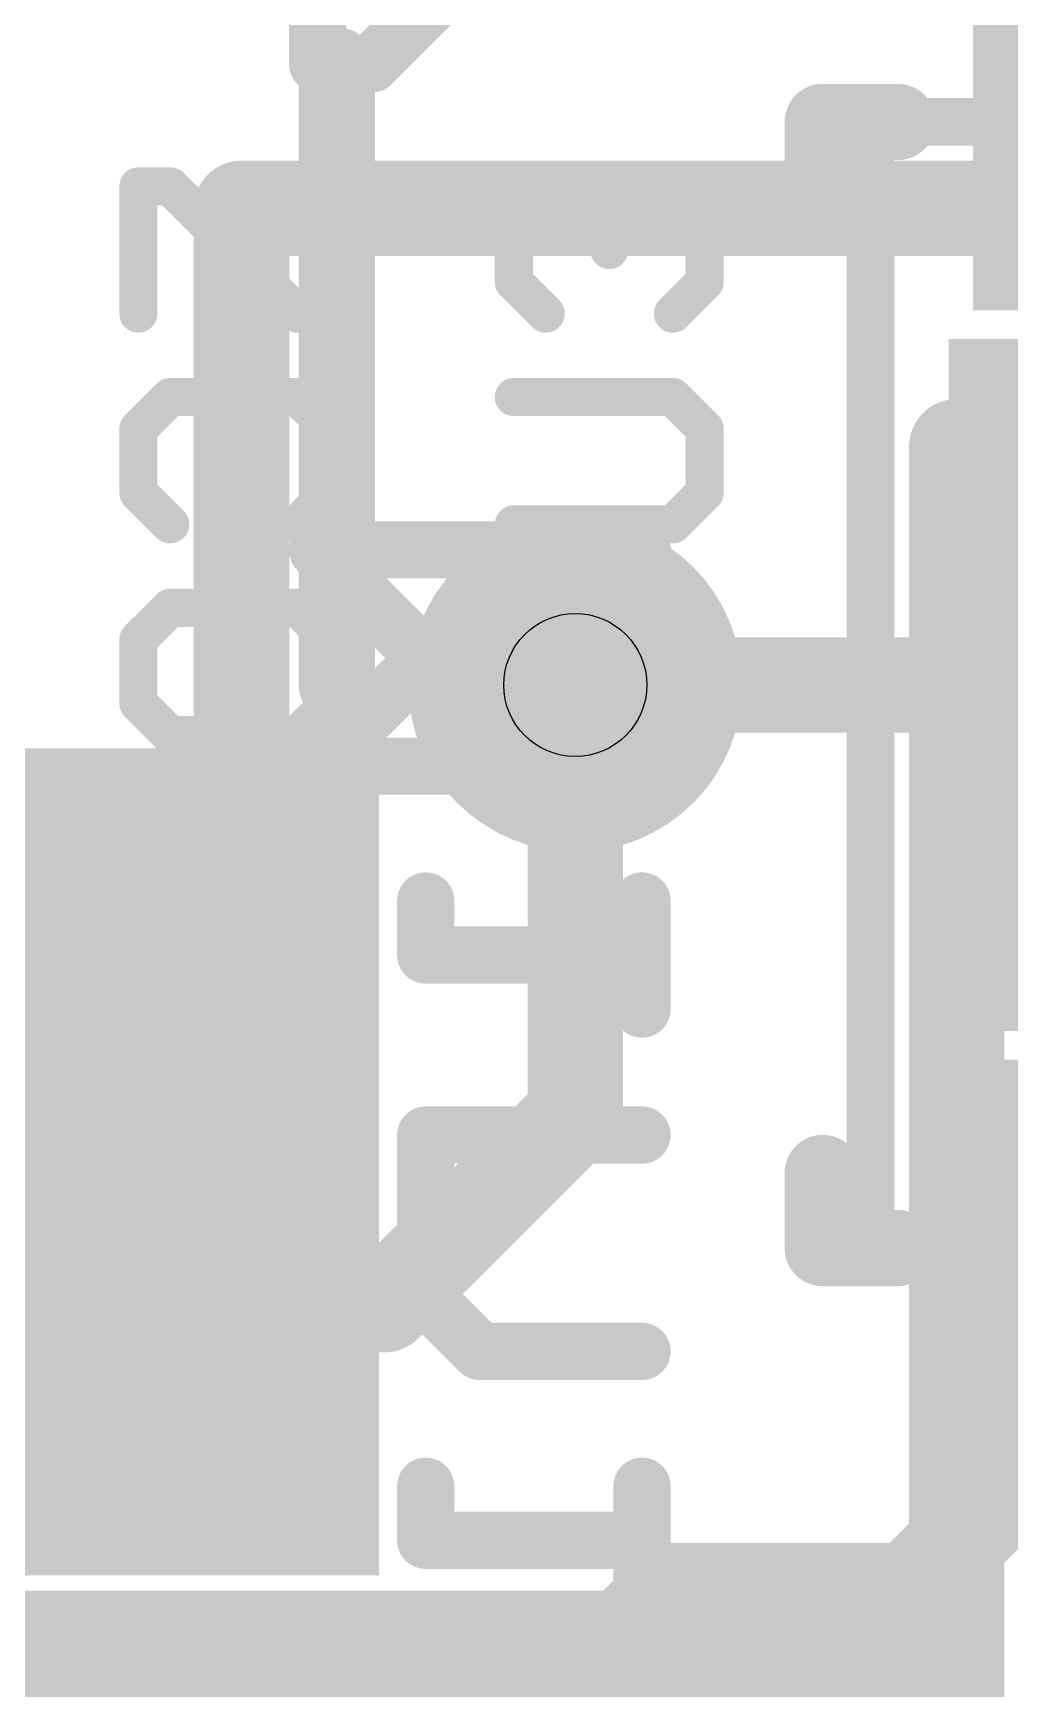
# Model space of a CAD drawing. Extents: x -26 to 81, y -15 to 33.
# Drawn here: x 8.97 to 11.572, y 16.375 to 20.787 of the extents above; entities that cross this region are included whole.
import ezdxf

# ---------------------------------------------------------------- set-up
doc = ezdxf.new("R2010")
doc.units = 0
for name, color, linetype in [('1', 12, 'CONTINUOUS'), ('16', 132, 'CONTINUOUS'), ('18', 110, 'CONTINUOUS'), ('21', 53, 'CONTINUOUS'), ('22', 53, 'CONTINUOUS'), ('25', 253, 'CONTINUOUS'), ('27', 253, 'CONTINUOUS'), ('29', 253, 'CONTINUOUS'), ('31', 253, 'CONTINUOUS'), ('44', 253, 'CONTINUOUS'), ('51', 53, 'CONTINUOUS')]:
    doc.layers.add(name, color=color, linetype=linetype)

# ---------------------------------------------------------------- blocks, each defined once
blk = doc.blocks.new('RECT')
blk.add_solid([(-0.5, -0.5), (0.5, -0.5), (-0.5, 0.5), (0.5, 0.5)])
blk = doc.blocks.new('ROUNDV')
at = {"const_width": 0.5}
blk.add_lwpolyline([(0, -0.25, 1), (0, 0.25, 1), (0, -0.25)], format="xyb", dxfattribs=at)

msp = doc.modelspace()

# ---------------------------------------------------------------- linework, layer by layer
at = {"layer": '1', "const_width": 0.254}
for points in [[(9.525, 17.145), (9.525, 20.32)], [(9.525, 20.32), (17.78, 20.32)], [(11.43, 16.256), (11.43, 19.685)], [(11.43, 19.685), (17.78, 19.685)], [(10.414, 19.05), (12.7, 19.05)], [(0, 17.145), (9.525, 17.145)], [(11.7, 17.034), (11.303, 16.637)], [(10.668, 16.637), (10.16, 16.129)], [(11.303, 16.637), (10.668, 16.637)], [(0, 16.256), (11.43, 16.256)]]:
    msp.add_lwpolyline(points, dxfattribs=at)
at = {"layer": '1', "const_width": 0.127}
for points in [[(9.5885, 20.32, 1), (9.4615, 20.32)], [(9.525, 20.3835, 1), (9.525, 20.2565)], [(11.4935, 19.685, 1), (11.3665, 19.685)], [(11.43, 19.7485, 1), (11.43, 19.6215)], [(10.414, 19.1135, 1), (10.414, 18.9865)], [(9.525, 17.0815, 1), (9.525, 17.2085)], [(9.4615, 17.145, 1), (9.5885, 17.145)], [(10.668, 16.7005, 1), (10.668, 16.5735)], [(10.7129, 16.5921, 1), (10.6231, 16.6819)], [(11.303, 16.5735, 1), (11.303, 16.7005)], [(11.2581, 16.6819, 1), (11.3479, 16.5921)], [(11.43, 16.1925, 1), (11.43, 16.3195)]]:
    msp.add_lwpolyline(points, format="xyb", dxfattribs=at)
at = {"layer": '16', "const_width": 0.254}
for points in [[(9.525, 18.415), (9.525, 20.32)], [(9.525, 20.32), (17.78, 20.32)], [(11.43, 16.51), (11.43, 19.685)], [(11.43, 19.685), (17.78, 19.685)], [(10.414, 19.05), (10.414, 17.907)], [(0, 18.415), (9.525, 18.415)], [(10.414, 17.907), (9.906, 17.399)], [(9.906, 17.399), (4.064, 17.399)], [(0, 16.51), (11.43, 16.51)]]:
    msp.add_lwpolyline(points, dxfattribs=at)
at = {"layer": '16', "const_width": 0.127}
for points in [[(9.5885, 20.32, 1), (9.4615, 20.32)], [(9.525, 20.3835, 1), (9.525, 20.2565)], [(11.4935, 19.685, 1), (11.3665, 19.685)], [(11.43, 19.7485, 1), (11.43, 19.6215)], [(10.4775, 19.05, 1), (10.3505, 19.05)], [(9.525, 18.3515, 1), (9.525, 18.4785)], [(9.4615, 18.415, 1), (9.5885, 18.415)], [(10.4589, 17.8621, 1), (10.3691, 17.9519)], [(10.3505, 17.907, 1), (10.4775, 17.907)], [(9.906, 17.3355, 1), (9.906, 17.4625)], [(9.8611, 17.4439, 1), (9.9509, 17.3541)], [(11.43, 16.4465, 1), (11.43, 16.5735)], [(11.3665, 16.51, 1), (11.4935, 16.51)]]:
    msp.add_lwpolyline(points, format="xyb", dxfattribs=at)
at = {"layer": '21', "const_width": 0.2032}
for points in [[(9.779, 19.05), (9.779, 20.701)], [(11.073, 20.55), (11.273, 20.55)], [(11.073, 20.55), (11.073, 20.35)], [(11.073, 17.55), (11.073, 17.75)], [(11.073, 17.55), (11.273, 17.55)]]:
    msp.add_lwpolyline(points, dxfattribs=at)
at = {"layer": '21', "const_width": 0.1016}
for points in [[(9.8298, 20.701, 1), (9.7282, 20.701)], [(11.073, 20.6008, 1), (11.073, 20.4992)], [(11.1238, 20.55, 1), (11.0222, 20.55)], [(11.273, 20.4992, 1), (11.273, 20.6008)], [(11.0222, 20.35, 1), (11.1238, 20.35)], [(9.7282, 19.05, 1), (9.8298, 19.05)], [(11.1238, 17.75, 1), (11.0222, 17.75)], [(11.073, 17.6008, 1), (11.073, 17.4992)], [(11.273, 17.4992, 1), (11.273, 17.6008)], [(11.0222, 17.55, 1), (11.1238, 17.55)]]:
    msp.add_lwpolyline(points, format="xyb", dxfattribs=at)
at = {"layer": '22', "const_width": 0.1524}
for points in [[(9.7275, 21.2812), (9.7275, 20.705)], [(9.8715, 20.705), (10.4477, 21.2812)], [(9.7275, 20.705), (9.8715, 20.705)], [(10.5918, 19.4102), (9.7275, 19.4102)], [(9.7275, 19.4102), (10.0156, 19.1221)], [(10.0156, 19.1221), (9.7275, 18.8339)], [(9.7275, 18.8339), (10.5918, 18.8339)], [(10.0156, 18.4747), (10.0156, 18.3306)], [(10.5918, 18.4747), (10.5918, 18.1865)], [(9.5834, 18.3306), (9.7275, 18.3306)], [(10.0156, 18.3306), (10.5918, 18.3306)], [(10.5918, 17.851), (10.0156, 17.851)], [(10.0156, 17.851), (10.0156, 17.4188)], [(10.0156, 17.4188), (10.1596, 17.2747)], [(10.1596, 17.2747), (10.5918, 17.2747)], [(10.0156, 16.9155), (10.0156, 16.7714)], [(10.5918, 16.9155), (10.5918, 16.6273)], [(9.5834, 16.7714), (9.7275, 16.7714)], [(10.0156, 16.7714), (10.5918, 16.7714)]]:
    msp.add_lwpolyline(points, dxfattribs=at)
at = {"layer": '22', "const_width": 0.0762}
for points in [[(9.7275, 20.7431, 1), (9.7275, 20.6669)], [(9.8715, 20.6669, 1), (9.8715, 20.7431)], [(9.6894, 20.705, 1), (9.7656, 20.705)], [(9.8446, 20.7319, 1), (9.8985, 20.678)], [(9.7544, 19.4371, 1), (9.7005, 19.3832)], [(9.7275, 19.4483, 1), (9.7275, 19.3721)], [(10.5918, 19.3721, 1), (10.5918, 19.4483)], [(10.0425, 19.0951, 1), (9.9886, 19.149)], [(9.9886, 19.0951, 1), (10.0425, 19.149)], [(9.7005, 18.8609, 1), (9.7544, 18.807)], [(9.7275, 18.872, 1), (9.7275, 18.7958)], [(10.5918, 18.7958, 1), (10.5918, 18.872)], [(10.0537, 18.4747, 1), (9.9775, 18.4747)], [(10.6299, 18.4747, 1), (10.5537, 18.4747)], [(9.5834, 18.3687, 1), (9.5834, 18.2925)], [(9.7275, 18.2925, 1), (9.7275, 18.3687)], [(10.0156, 18.3687, 1), (10.0156, 18.2925)], [(10.5918, 18.2925, 1), (10.5918, 18.3687)], [(9.9775, 18.3306, 1), (10.0537, 18.3306)], [(10.5537, 18.1865, 1), (10.6299, 18.1865)], [(10.0156, 17.8891, 1), (10.0156, 17.8129)], [(10.0537, 17.851, 1), (9.9775, 17.851)], [(10.5918, 17.8129, 1), (10.5918, 17.8891)], [(10.0425, 17.4457, 1), (9.9886, 17.3919)], [(9.9775, 17.4188, 1), (10.0537, 17.4188)], [(10.1596, 17.3128, 1), (10.1596, 17.2366)], [(10.1327, 17.2478, 1), (10.1866, 17.3017)], [(10.5918, 17.2366, 1), (10.5918, 17.3128)], [(10.0537, 16.9155, 1), (9.9775, 16.9155)], [(10.6299, 16.9155, 1), (10.5537, 16.9155)], [(9.5834, 16.8095, 1), (9.5834, 16.7333)], [(9.7275, 16.7333, 1), (9.7275, 16.8095)], [(10.0156, 16.8095, 1), (10.0156, 16.7333)], [(9.9775, 16.7714, 1), (10.0537, 16.7714)], [(10.5918, 16.7333, 1), (10.5918, 16.8095)], [(10.5537, 16.6273, 1), (10.6299, 16.6273)]]:
    msp.add_lwpolyline(points, format="xyb", dxfattribs=at)
at = {"layer": '25', "const_width": 0.1016}
for points in [[(10.2504, 20.2937), (10.3351, 20.3784)], [(10.3351, 20.3784), (10.4198, 20.3784)], [(10.4198, 20.3784), (10.5046, 20.2937)], [(10.5046, 20.2937), (10.5893, 20.3784)], [(10.5893, 20.3784), (10.6741, 20.3784)], [(10.6741, 20.3784), (10.7588, 20.2937)], [(10.2504, 20.1242), (10.2504, 20.2937)], [(10.5046, 20.2937), (10.5046, 20.209)], [(10.7588, 20.2937), (10.7588, 20.1242)], [(10.3351, 20.0395), (10.2504, 20.1242)], [(10.7588, 20.1242), (10.6741, 20.0395)], [(10.6741, 19.8171), (10.2504, 19.8171)], [(10.7588, 19.7324), (10.6741, 19.8171)], [(10.7588, 19.5629), (10.7588, 19.7324)], [(10.6741, 19.4782), (10.7588, 19.5629)], [(10.2504, 19.4782), (10.6741, 19.4782)]]:
    msp.add_lwpolyline(points, dxfattribs=at)
at = {"layer": '25', "const_width": 0.0508}
for points in [[(10.3351, 20.4038, 1), (10.3351, 20.353)], [(10.3531, 20.3605, 1), (10.3171, 20.3964)], [(10.4378, 20.3964, 1), (10.4019, 20.3605)], [(10.4198, 20.353, 1), (10.4198, 20.4038)], [(10.5893, 20.4038, 1), (10.5893, 20.353)], [(10.6073, 20.3605, 1), (10.5714, 20.3964)], [(10.692, 20.3964, 1), (10.6561, 20.3605)], [(10.6741, 20.353, 1), (10.6741, 20.4038)], [(10.2324, 20.3117, 1), (10.2683, 20.2757)], [(10.2758, 20.2937, 1), (10.225, 20.2937)], [(10.4866, 20.3117, 1), (10.5225, 20.2757)], [(10.53, 20.2937, 1), (10.4792, 20.2937)], [(10.4866, 20.2757, 1), (10.5225, 20.3117)], [(10.7842, 20.2937, 1), (10.7334, 20.2937)], [(10.7408, 20.2757, 1), (10.7768, 20.3117)], [(10.4792, 20.209, 1), (10.53, 20.209)], [(10.2683, 20.1422, 1), (10.2324, 20.1063)], [(10.7768, 20.1063, 1), (10.7408, 20.1422)], [(10.225, 20.1242, 1), (10.2758, 20.1242)], [(10.7334, 20.1242, 1), (10.7842, 20.1242)], [(10.3171, 20.0215, 1), (10.3531, 20.0574)], [(10.6561, 20.0574, 1), (10.692, 20.0215)], [(10.2504, 19.8425, 1), (10.2504, 19.7917)], [(10.692, 19.8351, 1), (10.6561, 19.7992)], [(10.6741, 19.7917, 1), (10.6741, 19.8425)], [(10.7842, 19.7324, 1), (10.7334, 19.7324)], [(10.7408, 19.7144, 1), (10.7768, 19.7504)], [(10.7334, 19.5629, 1), (10.7842, 19.5629)], [(10.7768, 19.545, 1), (10.7408, 19.5809)], [(10.2504, 19.5036, 1), (10.2504, 19.4528)], [(10.6561, 19.4961, 1), (10.692, 19.4602)], [(10.6741, 19.4528, 1), (10.6741, 19.5036)]]:
    msp.add_lwpolyline(points, format="xyb", dxfattribs=at)
at = {"layer": '27', "const_width": 0.1016}
for points in [[(9.2504, 20.0395), (9.2504, 20.3784)], [(9.2504, 20.3784), (9.3351, 20.3784)], [(9.3351, 20.3784), (9.6741, 20.0395)], [(9.6741, 20.0395), (9.7588, 20.0395)], [(9.2504, 19.7324), (9.3351, 19.8171)], [(9.3351, 19.8171), (9.4198, 19.8171)], [(9.4198, 19.8171), (9.5046, 19.7324)], [(9.5046, 19.7324), (9.5893, 19.8171)], [(9.5893, 19.8171), (9.6741, 19.8171)], [(9.6741, 19.8171), (9.7588, 19.7324)], [(9.2504, 19.5629), (9.2504, 19.7324)], [(9.5046, 19.7324), (9.5046, 19.6476)], [(9.7588, 19.7324), (9.7588, 19.5629)], [(9.3351, 19.4782), (9.2504, 19.5629)], [(9.7588, 19.5629), (9.6741, 19.4782)], [(9.2504, 19.1711), (9.3351, 19.2558)], [(9.3351, 19.2558), (9.4198, 19.2558)], [(9.4198, 19.2558), (9.5046, 19.1711)], [(9.5046, 19.1711), (9.5893, 19.2558)], [(9.5893, 19.2558), (9.6741, 19.2558)], [(9.6741, 19.2558), (9.7588, 19.1711)], [(9.2504, 19.0016), (9.2504, 19.1711)], [(9.5046, 19.0016), (9.5046, 19.1711)], [(9.7588, 19.1711), (9.7588, 19.0016)], [(9.3351, 18.9169), (9.2504, 19.0016)], [(9.5046, 19.0016), (9.4198, 18.9169)], [(9.5893, 18.9169), (9.5046, 19.0016)], [(9.7588, 19.0016), (9.6741, 18.9169)], [(9.4198, 18.9169), (9.3351, 18.9169)], [(9.6741, 18.9169), (9.5893, 18.9169)], [(9.3351, 18.6945), (9.2504, 18.6098)], [(9.6741, 18.6945), (9.3351, 18.6945)], [(9.5046, 18.4403), (9.5046, 18.6945)], [(9.7588, 18.6098), (9.6741, 18.6945)], [(9.2504, 18.6098), (9.2504, 18.4403)], [(9.7588, 18.4403), (9.7588, 18.6098)], [(9.2504, 18.4403), (9.3351, 18.3556)], [(9.4198, 18.3556), (9.5046, 18.4403)], [(9.6741, 18.3556), (9.7588, 18.4403)], [(9.3351, 18.3556), (9.4198, 18.3556)], [(9.3351, 18.1332), (9.2504, 18.0485)], [(9.6741, 18.1332), (9.3351, 18.1332)], [(9.7588, 18.0485), (9.6741, 18.1332)], [(9.2504, 18.0485), (9.2504, 17.7942)], [(9.7588, 17.7942), (9.7588, 18.0485)], [(9.2504, 17.7942), (9.7588, 17.7942)], [(9.2504, 17.4024), (9.4198, 17.5719)], [(9.4198, 17.5719), (9.7588, 17.5719)], [(9.5046, 17.2329), (9.5046, 17.5719)], [(9.4198, 17.2329), (9.2504, 17.4024)], [(9.7588, 17.2329), (9.4198, 17.2329)]]:
    msp.add_lwpolyline(points, dxfattribs=at)
at = {"layer": '27', "const_width": 0.0508}
for points in [[(9.2758, 20.3784, 1), (9.225, 20.3784)], [(9.2504, 20.4038, 1), (9.2504, 20.353)], [(9.3531, 20.3964, 1), (9.3171, 20.3605)], [(9.3351, 20.353, 1), (9.3351, 20.4038)], [(9.6741, 20.0649, 1), (9.6741, 20.0141)], [(9.6561, 20.0215, 1), (9.692, 20.0574)], [(9.7588, 20.0141, 1), (9.7588, 20.0649)], [(9.225, 20.0395, 1), (9.2758, 20.0395)], [(9.3351, 19.8425, 1), (9.3351, 19.7917)], [(9.3531, 19.7992, 1), (9.3171, 19.8351)], [(9.4378, 19.8351, 1), (9.4019, 19.7992)], [(9.4198, 19.7917, 1), (9.4198, 19.8425)], [(9.5893, 19.8425, 1), (9.5893, 19.7917)], [(9.6073, 19.7992, 1), (9.5714, 19.8351)], [(9.692, 19.8351, 1), (9.6561, 19.7992)], [(9.6741, 19.7917, 1), (9.6741, 19.8425)], [(9.2758, 19.7324, 1), (9.225, 19.7324)], [(9.2324, 19.7503, 1), (9.2683, 19.7144)], [(9.53, 19.7324, 1), (9.4792, 19.7324)], [(9.4866, 19.7503, 1), (9.5225, 19.7144)], [(9.4866, 19.7144, 1), (9.5225, 19.7503)], [(9.7842, 19.7324, 1), (9.7334, 19.7324)], [(9.7408, 19.7144, 1), (9.7768, 19.7503)], [(9.4792, 19.6476, 1), (9.53, 19.6476)], [(9.2683, 19.5809, 1), (9.2324, 19.5449)], [(9.225, 19.5629, 1), (9.2758, 19.5629)], [(9.7334, 19.5629, 1), (9.7842, 19.5629)], [(9.7768, 19.5449, 1), (9.7408, 19.5809)], [(9.3171, 19.4602, 1), (9.3531, 19.4961)], [(9.6561, 19.4961, 1), (9.692, 19.4602)], [(9.3351, 19.2812, 1), (9.3351, 19.2304)], [(9.3531, 19.2379, 1), (9.3171, 19.2738)], [(9.4378, 19.2738, 1), (9.4019, 19.2379)], [(9.4198, 19.2304, 1), (9.4198, 19.2812)], [(9.5893, 19.2812, 1), (9.5893, 19.2304)], [(9.6073, 19.2379, 1), (9.5714, 19.2738)], [(9.692, 19.2738, 1), (9.6561, 19.2379)], [(9.6741, 19.2304, 1), (9.6741, 19.2812)], [(9.2758, 19.1711, 1), (9.225, 19.1711)], [(9.2324, 19.189, 1), (9.2683, 19.1531)], [(9.53, 19.1711, 1), (9.4792, 19.1711)], [(9.4866, 19.189, 1), (9.5225, 19.1531)], [(9.4866, 19.1531, 1), (9.5225, 19.189)], [(9.7842, 19.1711, 1), (9.7334, 19.1711)], [(9.7408, 19.1531, 1), (9.7768, 19.189)], [(9.2683, 19.0196, 1), (9.2324, 18.9836)], [(9.225, 19.0016, 1), (9.2758, 19.0016)], [(9.5225, 19.0196, 1), (9.4866, 18.9836)], [(9.4792, 19.0016, 1), (9.53, 19.0016)], [(9.5225, 18.9836, 1), (9.4866, 19.0196)], [(9.7334, 19.0016, 1), (9.7842, 19.0016)], [(9.7768, 18.9836, 1), (9.7408, 19.0196)], [(9.3351, 18.9423, 1), (9.3351, 18.8915)], [(9.3171, 18.8989, 1), (9.3531, 18.9348)], [(9.4019, 18.9348, 1), (9.4378, 18.8989)], [(9.4198, 18.8915, 1), (9.4198, 18.9423)], [(9.5893, 18.9423, 1), (9.5893, 18.8915)], [(9.5714, 18.8989, 1), (9.6073, 18.9348)], [(9.6561, 18.9348, 1), (9.692, 18.8989)], [(9.6741, 18.8915, 1), (9.6741, 18.9423)], [(9.3351, 18.7199, 1), (9.3351, 18.6691)], [(9.3531, 18.6765, 1), (9.3171, 18.7125)], [(9.53, 18.6945, 1), (9.4792, 18.6945)], [(9.692, 18.7125, 1), (9.6561, 18.6765)], [(9.6741, 18.6691, 1), (9.6741, 18.7199)], [(9.2758, 18.6098, 1), (9.225, 18.6098)], [(9.7842, 18.6098, 1), (9.7334, 18.6098)], [(9.2324, 18.6277, 1), (9.2683, 18.5918)], [(9.7408, 18.5918, 1), (9.7768, 18.6277)], [(9.2683, 18.4582, 1), (9.2324, 18.4223)], [(9.5225, 18.4223, 1), (9.4866, 18.4582)], [(9.7768, 18.4223, 1), (9.7408, 18.4582)], [(9.225, 18.4403, 1), (9.2758, 18.4403)], [(9.4792, 18.4403, 1), (9.53, 18.4403)], [(9.7334, 18.4403, 1), (9.7842, 18.4403)], [(9.3351, 18.381, 1), (9.3351, 18.3301)], [(9.3171, 18.3376, 1), (9.3531, 18.3735)], [(9.4019, 18.3735, 1), (9.4378, 18.3376)], [(9.4198, 18.3301, 1), (9.4198, 18.381)], [(9.6561, 18.3735, 1), (9.692, 18.3376)], [(9.3351, 18.1586, 1), (9.3351, 18.1078)], [(9.3531, 18.1152, 1), (9.3171, 18.1512)], [(9.692, 18.1512, 1), (9.6561, 18.1152)], [(9.6741, 18.1078, 1), (9.6741, 18.1586)], [(9.2758, 18.0485, 1), (9.225, 18.0485)], [(9.2324, 18.0664, 1), (9.2683, 18.0305)], [(9.7842, 18.0485, 1), (9.7334, 18.0485)], [(9.7408, 18.0305, 1), (9.7768, 18.0664)], [(9.2504, 17.8196, 1), (9.2504, 17.7688)], [(9.7588, 17.7688, 1), (9.7588, 17.8196)], [(9.225, 17.7942, 1), (9.2758, 17.7942)], [(9.7334, 17.7942, 1), (9.7842, 17.7942)], [(9.4198, 17.5973, 1), (9.4198, 17.5465)], [(9.4378, 17.5539, 1), (9.4019, 17.5898)], [(9.53, 17.5719, 1), (9.4792, 17.5719)], [(9.7588, 17.5465, 1), (9.7588, 17.5973)], [(9.2683, 17.4204, 1), (9.2324, 17.3844)], [(9.2324, 17.4204, 1), (9.2683, 17.3844)], [(9.4198, 17.2583, 1), (9.4198, 17.2075)], [(9.4019, 17.215, 1), (9.4378, 17.2509)], [(9.4792, 17.2329, 1), (9.53, 17.2329)], [(9.7588, 17.2075, 1), (9.7588, 17.2583)]]:
    msp.add_lwpolyline(points, format="xyb", dxfattribs=at)
at = {"layer": '44'}
msp.add_circle((10.414, 19.05), 0.1905, dxfattribs=at)
at = {"layer": '51', "const_width": 0.127}
for points in [[(14.2, 20.55), (11.2, 20.55)], [(11.2, 20.55), (11.2, 17.55)], [(11.2, 17.55), (14.2, 17.55)]]:
    msp.add_lwpolyline(points, dxfattribs=at)
at = {"layer": '51', "const_width": 0.0635}
for points in [[(11.2, 20.5817, 1), (11.2, 20.5183)], [(11.2318, 20.55, 1), (11.1683, 20.55)], [(11.2, 17.5817, 1), (11.2, 17.5183)], [(11.1683, 17.55, 1), (11.2318, 17.55)]]:
    msp.add_lwpolyline(points, format="xyb", dxfattribs=at)

# ---------------------------------------------------------------- block references
at = {"layer": '1'}
for p, xscale, yscale, rotation in [((12.7, 19.05), 2.38, 1.64, 180), ((8.89, 17.78), 2, 1.8, 90)]:
    msp.add_blockref('RECT', p, dxfattribs=dict(at, xscale=xscale, yscale=yscale, rotation=rotation))
at = {"layer": '18', "xscale": 0.889, "yscale": 0.889}
msp.add_blockref('ROUNDV', (10.414, 19.05), dxfattribs=at)
msp.add_blockref('ROUNDV', (10.414, 19.05), dxfattribs=at)
at = {"layer": '29'}
for p, xscale, yscale, rotation in [((11.7, 20.55), 0.4532, 1.0032, 180), ((12.7, 19.05), 2.5832, 1.8432, 180), ((8.89, 17.78), 2.2032, 2.0032, 90), ((11.7, 17.55), 0.4532, 1.0032, 180)]:
    msp.add_blockref('RECT', p, dxfattribs=dict(at, xscale=xscale, yscale=yscale, rotation=rotation))
at = {"layer": '31', "xscale": 2, "yscale": 1.8, "rotation": 90}
msp.add_blockref('RECT', (8.89, 17.78), dxfattribs=at)

doc.saveas('drawing.dxf')
